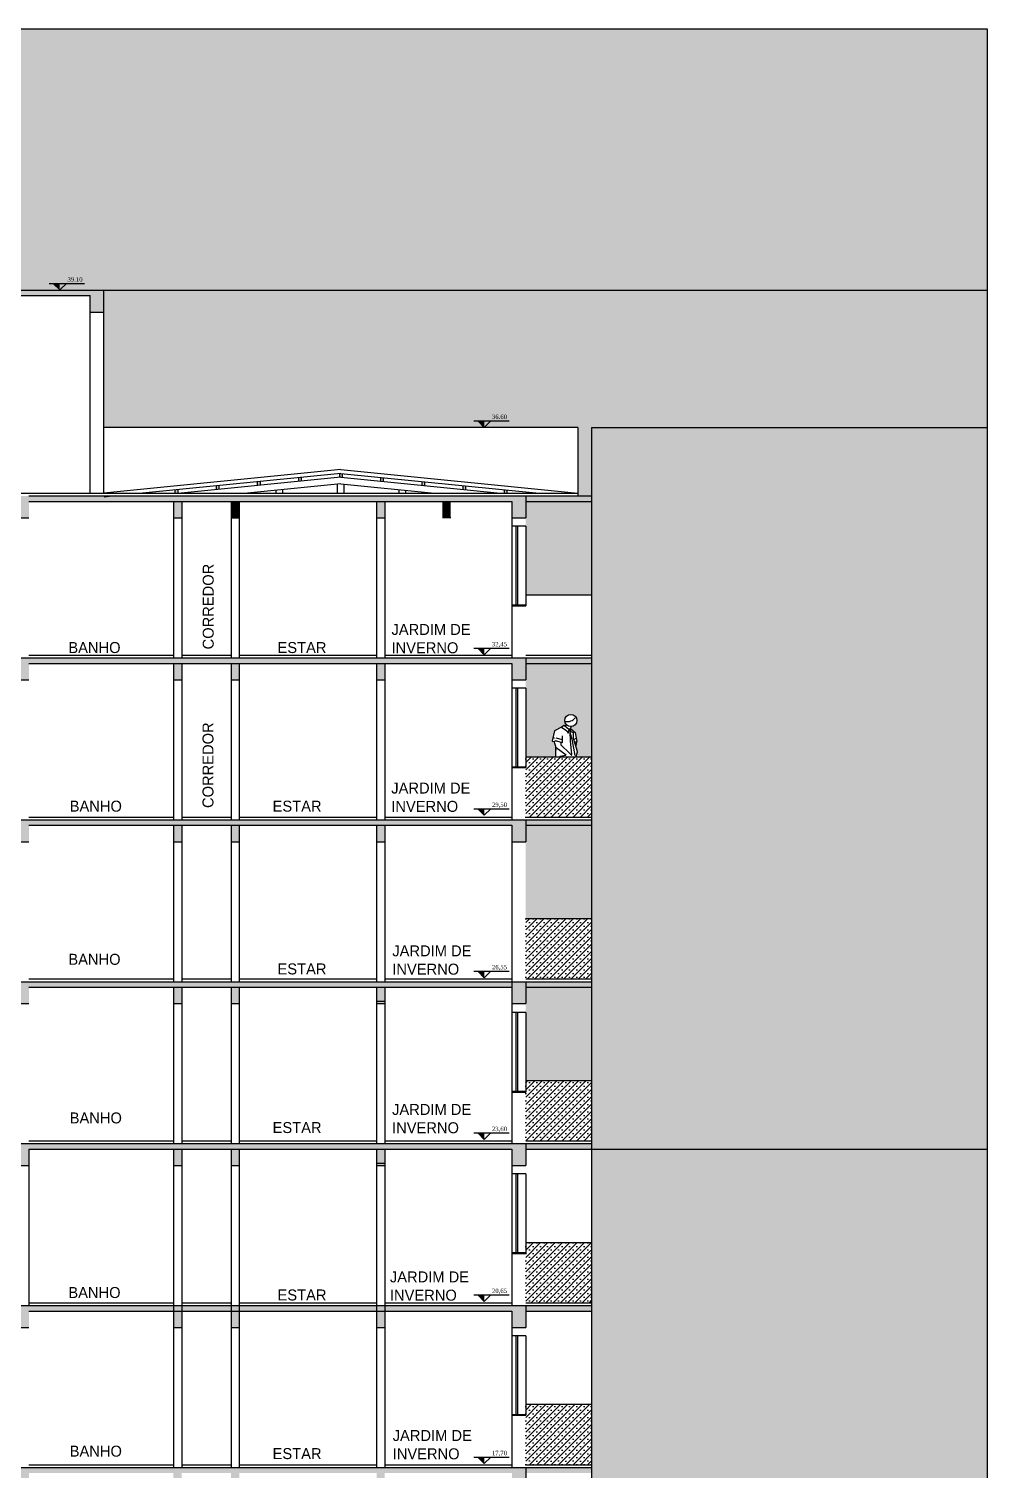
# Model space of a CAD drawing. Header units: millimetres. Extents: x 935 to 1399, y 512 to 900.
# Drawn here: x 970.2 to 987.65, y 728.42 to 754.68 of the extents above; entities that cross this region are included whole.
import ezdxf

# ---------------------------------------------------------------- set-up
doc = ezdxf.new("R2010")
doc.units = ezdxf.units.MM
doc.linetypes.add('ACAD_ISO02W100', pattern=[15, 12, -3])
for name, color, linetype in [('COR2', 2, 'Continuous'), ('Parede', 6, 'Continuous'), ('projeçao', 7, 'ACAD_ISO02W100')]:
    doc.layers.add(name, color=color, linetype=linetype)
pattern_1 = [(45, (1834.00692, 403.22758), (-0.066291261, 0.066291261), []), (45, (1834.07321, 403.22758), (-0.066291261, 0.066291261), [0, -0.09375])]

msp = doc.modelspace()

# ---------------------------------------------------------------- hatches: boundary and pattern name
h = msp.add_hatch(color=254)
h.paths.add_polyline_path([(971.56342, 749.91804), (971.56342, 747.41804), (980.19552, 747.41804), (980.19552, 746.16804), (980.44552, 746.16804), (980.44552, 747.41804), (987.65058, 747.41804), (987.65058, 749.91804)])
h.paths.add_polyline_path([(956.24552, 749.91804), (956.24552, 747.41804), (956.24552, 746.16804), (956.49552, 746.16804), (956.49552, 747.41804), (966.29552, 747.41804), (966.29552, 749.91804)])
h.paths.add_polyline_path([(956.24552, 754.67964), (956.24552, 749.91804), (966.29552, 749.91804), (971.56342, 749.91804), (987.65058, 749.91804), (987.65058, 754.67964)])
for color, points in [(3, [(966.29552, 749.91804), (966.29552, 749.51804), (966.54552, 749.51804), (966.54552, 749.81804), (971.31342, 749.81804), (971.31342, 749.51804), (971.56342, 749.51804), (971.56342, 749.91804)]), (254, [(987.65058, 747.41804), (980.44552, 747.41804), (980.44552, 746.06804), (979.24552, 746.06804), (979.24552, 745.76804), (979.24552, 744.36804), (980.44552, 744.36804), (980.44552, 743.11804), (979.24552, 743.11804), (979.24552, 742.81804), (979.24552, 741.41804), (979.78746, 741.41804), (979.78746, 741.61665), (979.76603, 741.70236), (979.73746, 741.69665), (979.72746, 741.70665), (979.76746, 741.88665), (979.89746, 741.95665), (979.94746, 741.98665), (979.96664, 741.96959), (979.99095, 741.99761, -0.20313844), (979.95746, 742.07665, -1), (980.17746, 742.07665, -0.42207173), (980.06451, 741.96669), (980.06746, 741.94665), (980.06746, 741.92665), (980.14746, 741.85665), (980.17746, 741.69665), (980.13366, 741.67475), (980.18746, 741.50665), (980.15792, 741.41804), (980.44552, 741.41804), (980.44552, 740.16804), (979.24552, 740.16804), (979.24552, 739.86804), (979.24552, 738.46804), (980.44552, 738.46804), (980.44552, 737.21804), (979.24552, 737.21804), (979.24552, 736.91804), (979.24552, 735.51804), (980.44552, 735.51804), (980.44552, 734.26804), (987.65058, 734.26804)]), (3, [(980.44552, 747.41804), (980.19552, 747.41804), (980.19552, 746.16804), (980.44552, 746.16804)]), (3, [(979.24552, 746.16804), (970.19552, 746.16804), (969.94552, 746.16804), (969.94552, 745.76804), (970.19552, 745.76804), (970.19552, 746.06804), (978.99552, 746.06804), (978.99552, 745.76804), (979.24552, 745.76804)]), (3, [(980.44552, 746.16804), (979.24552, 746.16804), (979.24552, 746.06804), (980.44552, 746.06804)]), (3, [(974.02946, 746.06804), (973.87946, 746.06804), (973.87946, 745.76804), (974.02946, 745.76804)]), (3, [(977.72949, 746.06804), (977.87949, 746.06804), (977.87949, 745.76804), (977.72949, 745.76804)]), (3, [(979.24552, 743.21804), (970.19552, 743.21804), (969.94552, 743.21804), (969.94552, 742.81804), (970.19552, 742.81804), (970.19552, 743.11804), (978.99552, 743.11804), (978.99552, 742.81804), (979.24552, 742.81804)]), (3, [(980.44552, 743.21804), (979.24552, 743.21804), (979.24552, 743.11804), (980.44552, 743.11804)]), (3, [(979.24552, 740.26804), (970.19552, 740.26804), (969.94552, 740.26804), (969.94552, 739.86804), (970.19552, 739.86804), (970.19552, 740.16804), (978.99552, 740.16804), (978.99552, 739.86804), (979.24552, 739.86804)]), (3, [(980.44552, 740.26804), (979.24552, 740.26804), (979.24552, 740.16804), (980.44552, 740.16804)]), (3, [(979.24552, 737.31804), (970.19552, 737.31804), (969.94552, 737.31804), (969.94552, 736.91804), (970.19552, 736.91804), (970.19552, 737.21804), (978.99552, 737.21804), (978.99552, 736.91804), (979.24552, 736.91804)]), (3, [(980.44552, 737.31804), (979.24552, 737.31804), (979.24552, 737.21804), (980.44552, 737.21804)]), (3, [(979.24552, 734.36804), (970.19552, 734.36804), (969.94552, 734.36804), (969.94552, 733.96804), (970.19552, 733.96804), (970.19552, 734.26804), (978.99552, 734.26804), (978.99552, 733.96804), (979.24552, 733.96804)]), (3, [(980.44552, 734.36804), (979.24552, 734.36804), (979.24552, 734.26804), (980.44552, 734.26804)]), (254, [(987.65058, 734.26804), (980.44552, 734.26804), (980.44552, 725.51804), (980.44552, 725.41804), (980.44552, 724.11961), (987.65058, 724.11961)]), (3, [(979.24552, 731.41804), (970.19552, 731.41804), (969.94552, 731.41804), (969.94552, 731.01804), (970.19552, 731.01804), (970.19552, 731.31804), (978.99552, 731.31804), (978.99552, 731.01804), (979.24552, 731.01804)]), (3, [(980.44552, 731.41804), (979.24552, 731.41804), (979.24552, 731.31804), (980.44552, 731.31804)]), (3, [(979.24552, 728.46804), (970.19552, 728.46804), (969.94552, 728.46804), (969.94552, 728.06804), (970.19552, 728.06804), (970.19552, 728.36804), (978.99552, 728.36804), (978.99552, 728.06804), (979.24552, 728.06804)]), (3, [(980.44552, 728.46804), (979.24552, 728.46804), (979.24552, 728.36804), (980.44552, 728.36804)])]:
    msp.add_hatch(color=color).paths.add_polyline_path(points)
h = msp.add_hatch(color=253)
h.paths.add_polyline_path([(972.90697, 746.28204), (972.85697, 746.27704), (972.85697, 746.21804), (972.90697, 746.21804)])
h.paths.add_polyline_path([(973.65697, 746.35704), (973.60697, 746.35204), (973.60697, 746.2817), (973.65697, 746.2867)])
h.paths.add_polyline_path([(974.40697, 746.43204), (974.35697, 746.42704), (974.35697, 746.3567), (974.40697, 746.3617)])
h.paths.add_polyline_path([(975.15697, 746.50704), (975.10697, 746.50204), (975.10697, 746.4317), (975.15697, 746.4367)])
h.paths.add_polyline_path([(975.90197, 746.57704), (975.87947, 746.57929), (975.85697, 746.57704), (975.85697, 746.5067), (975.87947, 746.50895), (975.90197, 746.5067)])
h = msp.add_hatch(color=253)
h.paths.add_polyline_path([(978.85197, 746.28204), (978.90197, 746.27704), (978.90197, 746.21804), (978.85197, 746.21804)])
h.paths.add_polyline_path([(978.10197, 746.35704), (978.15197, 746.35204), (978.15197, 746.2817), (978.10197, 746.2867)])
h.paths.add_polyline_path([(977.35197, 746.43204), (977.40197, 746.42704), (977.40197, 746.3567), (977.35197, 746.3617)])
h.paths.add_polyline_path([(976.60197, 746.50704), (976.65197, 746.50204), (976.65197, 746.4317), (976.60197, 746.4367)])
h.paths.add_polyline_path([(975.85697, 746.57704), (975.87947, 746.57929), (975.90197, 746.57704), (975.90197, 746.5067), (975.87947, 746.50895), (975.85697, 746.5067)])
h = msp.add_hatch(color=3)
h.paths.add_polyline_path([(972.97946, 746.06804), (972.82946, 746.06804), (972.82946, 745.76804), (972.97946, 745.76804)])
h.paths.add_polyline_path([(972.97946, 743.11804), (972.82946, 743.11804), (972.82946, 742.81804), (972.97946, 742.81804)])
h.paths.add_polyline_path([(974.02946, 743.11804), (973.87946, 743.11804), (973.87946, 742.81804), (974.02946, 742.81804)])
h.paths.add_polyline_path([(976.67946, 743.11804), (976.52946, 743.11804), (976.52946, 742.81804), (976.67946, 742.81804)])
h.paths.add_polyline_path([(976.67946, 746.06804), (976.52946, 746.06804), (976.52946, 745.76804), (976.67946, 745.76804)])
h = msp.add_hatch()
h.set_pattern_fill('SACNCR', color=6, style=0)
h.set_pattern_definition(pattern_1)
h.paths.add_polyline_path([(980.44552, 741.41804), (979.24552, 741.41804), (979.24552, 740.31804), (980.44552, 740.31804)])
h.paths.add_polyline_path([(980.44552, 738.46804), (979.24552, 738.46804), (979.24552, 737.36804), (980.44552, 737.36804)])
h.paths.add_polyline_path([(980.44552, 735.51804), (979.24552, 735.51804), (979.24552, 734.41804), (980.44552, 734.41804)])
h = msp.add_hatch(color=3)
h.paths.add_polyline_path([(972.97946, 740.16804), (972.82946, 740.16804), (972.82946, 739.86804), (972.97946, 739.86804)])
h.paths.add_polyline_path([(974.02946, 740.16804), (973.87946, 740.16804), (973.87946, 739.86804), (974.02946, 739.86804)])
h.paths.add_polyline_path([(976.67946, 740.16804), (976.52946, 740.16804), (976.52946, 739.86804), (976.67946, 739.86804)])
h.paths.add_polyline_path([(976.67946, 737.21804), (976.52946, 737.21804), (976.52946, 736.91804), (976.67946, 736.91804)])
h.paths.add_polyline_path([(974.02946, 737.21804), (973.87946, 737.21804), (973.87946, 736.91804), (974.02946, 736.91804)])
h.paths.add_polyline_path([(972.97946, 737.21804), (972.82946, 737.21804), (972.82946, 736.91804), (972.97946, 736.91804)])
h = msp.add_hatch(color=3)
h.paths.add_polyline_path([(960.14552, 725.41804), (959.99552, 725.41804), (959.99552, 725.11804), (960.14552, 725.11804)])
h.paths.add_polyline_path([(960.14552, 728.36804), (959.99552, 728.36804), (959.99552, 728.06804), (960.14552, 728.06804)])
h.paths.add_polyline_path([(960.14552, 731.31804), (959.99552, 731.31804), (959.99552, 731.01804), (960.14552, 731.01804)])
h.paths.add_polyline_path([(960.14552, 734.26804), (959.99552, 734.26804), (959.99552, 733.96804), (960.14552, 733.96804)])
h.paths.add_polyline_path([(963.80114, 734.26804), (963.65114, 734.26804), (963.65114, 733.96804), (963.80114, 733.96804)])
h.paths.add_polyline_path([(965.24552, 734.26804), (965.09552, 734.26804), (965.09552, 733.96804), (965.24552, 733.96804)])
h.paths.add_polyline_path([(972.97946, 734.26804), (972.82946, 734.26804), (972.82946, 733.96804), (972.97946, 733.96804)])
h.paths.add_polyline_path([(974.02946, 734.26804), (973.87946, 734.26804), (973.87946, 733.96804), (974.02946, 733.96804)])
h.paths.add_polyline_path([(976.67946, 734.26804), (976.52946, 734.26804), (976.52946, 733.96804), (976.67946, 733.96804)])
h = msp.add_hatch()
h.set_pattern_fill('SACNCR', color=6, style=0)
h.set_pattern_definition(pattern_1)
h.paths.add_polyline_path([(980.44552, 729.61804), (979.24552, 729.61804), (979.24552, 728.51804), (980.44552, 728.51804)])
h.paths.add_polyline_path([(980.44552, 732.56804), (979.24552, 732.56804), (979.24552, 731.46804), (980.44552, 731.46804)])
h = msp.add_hatch(color=3)
h.paths.add_polyline_path([(963.80114, 731.31804), (963.65114, 731.31804), (963.65114, 731.01804), (963.80114, 731.01804)])
h.paths.add_polyline_path([(963.80114, 728.36804), (963.65114, 728.36804), (963.65114, 728.06804), (963.80114, 728.06804)])
h.paths.add_polyline_path([(963.80114, 725.41804), (963.65114, 725.41804), (963.65114, 725.11804), (963.80114, 725.11804)])
h.paths.add_polyline_path([(965.24552, 725.41804), (965.09552, 725.41804), (965.09552, 725.11804), (965.24552, 725.11804)])
h.paths.add_polyline_path([(965.24552, 728.36804), (965.09552, 728.36804), (965.09552, 728.06804), (965.24552, 728.06804)])
h.paths.add_polyline_path([(965.24552, 731.31804), (965.09552, 731.31804), (965.09552, 731.01804), (965.24552, 731.01804)])
h.paths.add_polyline_path([(972.97946, 731.31804), (972.82946, 731.31804), (972.82946, 731.01804), (972.97946, 731.01804)])
h.paths.add_polyline_path([(974.02946, 731.31804), (973.87946, 731.31804), (973.87946, 731.01804), (974.02946, 731.01804)])
h.paths.add_polyline_path([(972.97946, 728.36804), (972.82946, 728.36804), (972.82946, 728.06804), (972.97946, 728.06804)])
h.paths.add_polyline_path([(974.02946, 728.36804), (973.87946, 728.36804), (973.87946, 728.06804), (974.02946, 728.06804)])
h.paths.add_polyline_path([(972.97946, 725.41804), (972.82946, 725.41804), (972.82946, 725.11804), (972.97946, 725.11804)])
h.paths.add_polyline_path([(974.02946, 725.41804), (973.87946, 725.41804), (973.87946, 725.11804), (974.02946, 725.11804)])
h.paths.add_polyline_path([(976.67946, 725.41804), (976.52946, 725.41804), (976.52946, 725.11804), (976.67946, 725.11804)])
h.paths.add_polyline_path([(976.67946, 728.36804), (976.52946, 728.36804), (976.52946, 728.06804), (976.67946, 728.06804)])
h.paths.add_polyline_path([(976.67946, 731.31804), (976.52946, 731.31804), (976.52946, 731.01804), (976.67946, 731.01804)])
at = {"layer": 'COR2', "ltscale": 0.05}
for points in [[(970.7593, 750.04119), (970.6393, 750.04119), (970.7593, 749.92119)], [(978.4906, 747.53804), (978.3706, 747.53804), (978.4906, 747.41804)], [(978.4906, 743.39556), (978.3706, 743.39556), (978.4906, 743.27556)], [(978.4906, 740.46991), (978.3706, 740.46991), (978.4906, 740.34991)], [(978.4906, 737.51075), (978.3706, 737.51075), (978.4906, 737.39075)], [(978.4906, 734.56277), (978.3706, 734.56277), (978.4906, 734.44277)], [(978.4906, 731.61277), (978.3706, 731.61277), (978.4906, 731.49277)], [(978.4906, 728.6576), (978.3706, 728.6576), (978.4906, 728.5376)]]:
    msp.add_hatch(color=256, dxfattribs=at).paths.add_polyline_path(points)

# ---------------------------------------------------------------- linework, layer by layer
at = {"color": 254}
for p, q in [((940.88055, 754.67964), (987.65058, 754.67964)), ((987.65058, 754.67964), (987.65058, 707.86804)), ((971.56342, 749.91804), (987.65058, 749.91804)), ((980.44552, 747.41804), (987.65058, 747.41804)), ((980.44552, 747.41804), (987.65058, 747.41804)), ((980.44552, 734.26804), (987.65058, 734.26804))]:
    msp.add_line(p, q, dxfattribs=at)
at = {"color": 6}
for p, q in [((966.29552, 749.91804), (971.56342, 749.91804)), ((966.54552, 749.81804), (971.31342, 749.81804)), ((971.31342, 746.21804), (971.31342, 749.81804)), ((971.56342, 746.21804), (971.56342, 749.91804)), ((971.31342, 749.51804), (971.56342, 749.51804)), ((980.19552, 747.41804), (980.19552, 746.16804)), ((980.44552, 747.41804), (980.44552, 746.06804)), ((972.82946, 746.06804), (972.82946, 743.21804)), ((972.97946, 746.06804), (972.97946, 743.21804)), ((973.87946, 746.06804), (973.87946, 743.21804)), ((974.02946, 746.06804), (974.02946, 743.21804)), ((976.52946, 746.06804), (976.52946, 743.21804)), ((976.67946, 746.06804), (976.67946, 743.21804)), ((978.99552, 746.06804), (978.99552, 743.21804)), ((972.82946, 745.76804), (972.97946, 745.76804)), ((973.87946, 745.76804), (974.02946, 745.76804)), ((976.52946, 745.76804), (976.67946, 745.76804)), ((977.87949, 745.76804), (977.72949, 745.76804)), ((980.44552, 744.36804), (980.44552, 743.11804)), ((978.99552, 744.16804), (979.24552, 744.16804)), ((972.82946, 743.11804), (972.82946, 740.26804)), ((972.97946, 743.11804), (972.97946, 740.26804)), ((973.87946, 743.11804), (973.87946, 740.26804)), ((974.02946, 743.11804), (974.02946, 740.26804)), ((976.52946, 743.11804), (976.52946, 740.26804)), ((976.67946, 743.11804), (976.67946, 740.26804)), ((978.99552, 743.11804), (978.99552, 740.26804)), ((972.82946, 742.81804), (972.97946, 742.81804)), ((973.87946, 742.81804), (974.02946, 742.81804)), ((976.52946, 742.81804), (976.67946, 742.81804)), ((980.44552, 741.41804), (980.44552, 740.16804)), ((978.99552, 741.21804), (979.24552, 741.21804)), ((972.82946, 740.16804), (972.82946, 737.31804)), ((972.97946, 740.16804), (972.97946, 737.31804)), ((973.87946, 740.16804), (973.87946, 737.31804)), ((974.02946, 740.16804), (974.02946, 737.31804)), ((976.52946, 740.16804), (976.52946, 737.31804)), ((976.67946, 740.16804), (976.67946, 737.31804)), ((978.99552, 740.16804), (978.99552, 734.36804)), ((972.82946, 739.86804), (972.97946, 739.86804)), ((973.87946, 739.86804), (974.02946, 739.86804)), ((976.52946, 739.86804), (976.67946, 739.86804)), ((980.44552, 738.46804), (980.44552, 737.21804)), ((972.82946, 737.21804), (972.82946, 734.36804)), ((972.97946, 737.21804), (972.97946, 734.36804)), ((973.87946, 737.21804), (973.87946, 734.36804)), ((974.02946, 737.21804), (974.02946, 734.36804)), ((976.52946, 737.21804), (976.52946, 734.36804)), ((976.67946, 737.21804), (976.67946, 734.36804)), ((972.82946, 736.91804), (972.97946, 736.91804)), ((973.87946, 736.91804), (974.02946, 736.91804)), ((976.52946, 736.96237), (976.67946, 736.96237)), ((976.52946, 736.91804), (976.67946, 736.91804)), ((980.44552, 735.51804), (980.44552, 734.26804)), ((978.99552, 735.30696), (979.24552, 735.30696)), ((970.19552, 734.26804), (970.19552, 731.41804)), ((972.82946, 734.26804), (972.82946, 728.46804)), ((972.97946, 734.26804), (972.97946, 728.46804)), ((973.87946, 734.26804), (973.87946, 728.46804)), ((974.02946, 734.26804), (974.02946, 728.46804)), ((976.52946, 734.26804), (976.52946, 728.46804)), ((976.52946, 734.01237), (976.67946, 734.01237)), ((976.67946, 734.26804), (976.67946, 728.46804)), ((978.99552, 734.26804), (978.99552, 731.41804)), ((972.82946, 733.96804), (972.97946, 733.96804)), ((973.87946, 733.96804), (974.02946, 733.96804)), ((976.52946, 733.96804), (976.67946, 733.96804)), ((980.44552, 732.56804), (980.44552, 731.31804)), ((978.99552, 732.36804), (979.24552, 732.36804)), ((978.99552, 731.31804), (978.99552, 728.46804)), ((972.82946, 731.01804), (972.97946, 731.01804)), ((973.87946, 731.01804), (974.02946, 731.01804)), ((976.52946, 731.01804), (976.67946, 731.01804)), ((980.44552, 729.61804), (980.44552, 728.36804)), ((978.99552, 729.41804), (979.24552, 729.41804))]:
    msp.add_line(p, q, dxfattribs=at)
at = {"color": 1}
for p, q in [((980.44552, 747.41804), (980.44552, 725.51804)), ((973.65697, 746.35704), (973.65697, 746.2867)), ((974.35697, 746.42704), (974.35697, 746.3567)), ((974.40697, 746.43204), (974.40697, 746.3617)), ((975.10697, 746.50204), (975.10697, 746.4317)), ((975.15697, 746.50704), (975.15697, 746.4367)), ((975.85697, 746.57704), (975.85697, 746.5067)), ((975.85697, 746.57704), (975.85697, 746.5067)), ((975.90197, 746.57704), (975.90197, 746.5067)), ((975.90197, 746.57704), (975.90197, 746.5067)), ((976.60197, 746.50704), (976.60197, 746.4367)), ((976.65197, 746.50204), (976.65197, 746.4317)), ((977.35197, 746.43204), (977.35197, 746.3617)), ((977.40197, 746.42704), (977.40197, 746.3567)), ((978.10197, 746.35704), (978.10197, 746.2867)), ((966.29552, 746.21804), (971.19737, 746.21804)), ((969.77947, 746.21804), (971.37947, 746.21804)), ((970.19552, 746.21804), (980.19552, 746.21804)), ((972.85697, 746.27704), (972.85697, 746.21804)), ((972.90697, 746.28204), (972.90697, 746.21804)), ((973.60697, 746.35204), (973.60697, 746.2817)), ((978.15197, 746.35204), (978.15197, 746.2817)), ((978.85197, 746.28204), (978.85197, 746.21804)), ((978.90197, 746.27704), (978.90197, 746.21804)), ((978.99552, 745.61804), (978.99552, 744.16804)), ((979.24552, 745.61804), (979.24552, 744.16804)), ((979.24552, 744.36804), (980.44552, 744.36804)), ((979.24552, 744.17912), (978.99552, 744.17912)), ((979.24552, 744.16804), (978.99552, 744.16804)), ((979.24552, 744.16804), (978.99552, 744.16804)), ((979.24552, 744.16804), (978.99552, 744.16804)), ((979.24552, 744.16804), (978.99552, 744.16804)), ((979.24552, 744.16804), (978.99552, 744.16804)), ((979.24552, 744.16804), (978.99552, 744.16804)), ((979.24552, 744.16804), (978.99552, 744.16804)), ((979.24552, 744.16804), (978.99552, 744.16804)), ((979.24552, 744.16804), (978.99552, 744.16804)), ((979.24552, 744.16804), (978.99552, 744.16804)), ((979.24552, 744.16804), (978.99552, 744.16804)), ((970.19552, 743.26804), (972.82946, 743.26804)), ((972.97946, 743.26804), (973.87946, 743.26804)), ((974.02946, 743.26804), (976.52946, 743.26804)), ((976.67946, 743.26804), (978.99552, 743.26804)), ((979.24552, 743.26804), (980.44552, 743.26804)), ((978.99552, 742.66804), (978.99552, 741.21804)), ((979.24552, 742.66804), (979.24552, 741.21804)), ((979.24552, 741.41804), (980.44552, 741.41804)), ((979.24552, 741.22912), (978.99552, 741.22912)), ((979.24552, 741.21804), (978.99552, 741.21804)), ((979.24552, 741.21804), (978.99552, 741.21804)), ((979.24552, 741.21804), (978.99552, 741.21804)), ((979.24552, 741.21804), (978.99552, 741.21804)), ((979.24552, 741.21804), (978.99552, 741.21804)), ((979.24552, 741.21804), (978.99552, 741.21804)), ((979.24552, 741.21804), (978.99552, 741.21804)), ((979.24552, 741.21804), (978.99552, 741.21804)), ((979.24552, 741.21804), (978.99552, 741.21804)), ((979.24552, 741.21804), (978.99552, 741.21804)), ((979.24552, 741.21804), (978.99552, 741.21804)), ((970.19552, 740.31804), (972.82946, 740.31804)), ((972.97946, 740.31804), (973.87946, 740.31804)), ((974.02946, 740.31804), (976.52946, 740.31804)), ((976.67946, 740.31804), (978.99552, 740.31804)), ((979.24552, 740.31804), (980.44552, 740.31804)), ((979.24552, 738.46804), (980.44552, 738.46804)), ((970.19552, 737.36804), (972.82946, 737.36804)), ((972.97946, 737.36804), (973.87946, 737.36804)), ((974.02946, 737.36804), (976.52946, 737.36804)), ((976.67946, 737.36804), (978.99552, 737.36804)), ((979.24552, 737.36804), (980.44552, 737.36804)), ((978.99552, 736.75696), (978.99552, 735.30696)), ((979.24552, 736.75696), (979.24552, 735.30696)), ((979.24552, 735.51804), (980.44552, 735.51804)), ((979.24552, 735.31804), (978.99552, 735.31804)), ((979.24552, 735.30696), (978.99552, 735.30696)), ((979.24552, 735.30696), (978.99552, 735.30696)), ((979.24552, 735.30696), (978.99552, 735.30696)), ((979.24552, 735.30696), (978.99552, 735.30696)), ((979.24552, 735.30696), (978.99552, 735.30696)), ((979.24552, 735.30696), (978.99552, 735.30696)), ((979.24552, 735.30696), (978.99552, 735.30696)), ((979.24552, 735.30696), (978.99552, 735.30696)), ((979.24552, 735.30696), (978.99552, 735.30696)), ((979.24552, 735.30696), (978.99552, 735.30696)), ((979.24552, 735.30696), (978.99552, 735.30696)), ((970.19552, 734.41804), (972.82946, 734.41804)), ((972.97946, 734.41804), (973.87946, 734.41804)), ((974.02946, 734.41804), (976.52946, 734.41804)), ((976.67946, 734.41804), (978.99552, 734.41804)), ((979.24552, 734.41804), (980.44552, 734.41804)), ((978.99552, 733.81804), (978.99552, 732.36804)), ((979.24552, 733.81804), (979.24552, 732.36804)), ((979.24552, 732.56804), (980.44552, 732.56804)), ((979.24552, 732.37912), (978.99552, 732.37912)), ((979.24552, 732.36804), (978.99552, 732.36804)), ((979.24552, 732.36804), (978.99552, 732.36804)), ((979.24552, 732.36804), (978.99552, 732.36804)), ((979.24552, 732.36804), (978.99552, 732.36804)), ((979.24552, 732.36804), (978.99552, 732.36804)), ((979.24552, 732.36804), (978.99552, 732.36804)), ((979.24552, 732.36804), (978.99552, 732.36804)), ((979.24552, 732.36804), (978.99552, 732.36804)), ((979.24552, 732.36804), (978.99552, 732.36804)), ((979.24552, 732.36804), (978.99552, 732.36804)), ((979.24552, 732.36804), (978.99552, 732.36804)), ((970.19552, 731.46804), (972.82946, 731.46804)), ((972.97946, 731.46804), (973.87946, 731.46804)), ((974.02946, 731.46804), (976.52946, 731.46804)), ((976.67946, 731.46804), (978.99552, 731.46804)), ((979.24552, 731.46804), (980.44552, 731.46804)), ((978.99552, 730.86804), (978.99552, 729.41804)), ((979.24552, 730.86804), (979.24552, 729.41804)), ((979.24552, 729.61804), (980.44552, 729.61804)), ((979.24552, 729.42912), (978.99552, 729.42912)), ((979.24552, 729.41804), (978.99552, 729.41804)), ((979.24552, 729.41804), (978.99552, 729.41804)), ((979.24552, 729.41804), (978.99552, 729.41804)), ((979.24552, 729.41804), (978.99552, 729.41804)), ((979.24552, 729.41804), (978.99552, 729.41804)), ((979.24552, 729.41804), (978.99552, 729.41804)), ((979.24552, 729.41804), (978.99552, 729.41804)), ((979.24552, 729.41804), (978.99552, 729.41804)), ((979.24552, 729.41804), (978.99552, 729.41804)), ((979.24552, 729.41804), (978.99552, 729.41804)), ((979.24552, 729.41804), (978.99552, 729.41804)), ((970.19552, 728.51804), (972.82946, 728.51804)), ((972.97946, 728.51804), (973.87946, 728.51804)), ((974.02946, 728.51804), (976.52946, 728.51804)), ((976.67946, 728.51804), (978.99552, 728.51804)), ((979.24552, 728.51804), (980.44552, 728.51804))]:
    msp.add_line(p, q, dxfattribs=at)
at = {"color": 7}
for p, q in [((970.19552, 746.16804), (979.24552, 746.16804)), ((979.24552, 746.16804), (979.24552, 745.76804)), ((979.24552, 746.16804), (980.44552, 746.16804)), ((970.19552, 746.06804), (978.99552, 746.06804)), ((978.99552, 746.06804), (978.99552, 745.76804)), ((979.24552, 746.06804), (980.44552, 746.06804)), ((969.94552, 745.76804), (970.19552, 745.76804)), ((978.99552, 745.76804), (979.24552, 745.76804)), ((970.19552, 743.21804), (979.24552, 743.21804)), ((979.24552, 743.21804), (979.24552, 742.81804)), ((979.24552, 743.21804), (980.44552, 743.21804)), ((970.19552, 743.11804), (978.99552, 743.11804)), ((978.99552, 743.11804), (978.99552, 742.81804)), ((979.24552, 743.11804), (980.44552, 743.11804)), ((969.94552, 742.81804), (970.19552, 742.81804)), ((978.99552, 742.81804), (979.24552, 742.81804)), ((970.19552, 740.26804), (979.24552, 740.26804)), ((970.19552, 740.16804), (978.99552, 740.16804)), ((978.99552, 740.16804), (978.99552, 739.86804)), ((979.24552, 740.26804), (979.24552, 739.86804)), ((979.24552, 740.26804), (980.44552, 740.26804)), ((979.24552, 740.16804), (980.44552, 740.16804)), ((969.94552, 739.86804), (970.19552, 739.86804)), ((978.99552, 739.86804), (979.24552, 739.86804)), ((970.19552, 737.31804), (979.24552, 737.31804)), ((970.19552, 737.21804), (978.99552, 737.21804)), ((978.99552, 737.21804), (978.99552, 736.91804)), ((979.24552, 737.31804), (979.24552, 736.91804)), ((979.24552, 737.31804), (980.44552, 737.31804)), ((979.24552, 737.21804), (980.44552, 737.21804)), ((969.94552, 736.91804), (970.19552, 736.91804)), ((978.99552, 736.91804), (979.24552, 736.91804)), ((970.19552, 734.36804), (979.24552, 734.36804)), ((979.24552, 734.36804), (979.24552, 733.96804)), ((979.24552, 734.36804), (980.44552, 734.36804)), ((970.19552, 734.26804), (978.99552, 734.26804)), ((978.99552, 734.26804), (978.99552, 733.96804)), ((979.24552, 734.26804), (980.44552, 734.26804)), ((969.94552, 733.96804), (970.19552, 733.96804)), ((978.99552, 733.96804), (979.24552, 733.96804)), ((970.19552, 731.41804), (979.24552, 731.41804)), ((979.24552, 731.41804), (979.24552, 731.01804)), ((979.24552, 731.41804), (980.44552, 731.41804)), ((970.19552, 731.31804), (978.99552, 731.31804)), ((978.99552, 731.31804), (978.99552, 731.01804)), ((979.24552, 731.31804), (980.44552, 731.31804)), ((969.94552, 731.01804), (970.19552, 731.01804)), ((978.99552, 731.01804), (979.24552, 731.01804)), ((970.19552, 728.46804), (979.24552, 728.46804)), ((979.24552, 728.46804), (979.24552, 728.06804)), ((979.24552, 728.46804), (980.44552, 728.46804))]:
    msp.add_line(p, q, dxfattribs=at)
at = {"color": 2}
for p, q in [((979.06552, 745.61804), (979.06552, 744.16804)), ((979.09552, 745.61804), (979.09552, 744.16804)), ((979.06552, 742.66804), (979.06552, 741.21804)), ((979.09552, 742.66804), (979.09552, 741.21804)), ((979.06552, 736.75696), (979.06552, 735.30696)), ((979.09552, 736.75696), (979.09552, 735.30696)), ((979.06552, 733.81804), (979.06552, 732.36804)), ((979.09552, 733.81804), (979.09552, 732.36804)), ((979.06552, 730.86804), (979.06552, 729.41804)), ((979.09552, 730.86804), (979.09552, 729.41804))]:
    msp.add_line(p, q, dxfattribs=at)
at = {"color": 3}
for p, q in [((966.39552, 743.21804), (970.19552, 743.21804)), ((966.39552, 740.26804), (970.19552, 740.26804)), ((966.39552, 737.31804), (970.19552, 737.31804)), ((966.39552, 734.36804), (970.19552, 734.36804)), ((966.39552, 731.41804), (970.19552, 731.41804)), ((966.39552, 728.46804), (970.19552, 728.46804))]:
    msp.add_line(p, q, dxfattribs=at)
at = {"color": 5}
for p, q in [((979.89746, 741.95665), (979.76746, 741.88665)), ((979.94746, 741.98665), (979.89746, 741.95665)), ((979.89746, 741.95665), (979.99746, 741.88665)), ((980.03746, 741.90665), (979.94746, 741.98665)), ((980.01746, 741.84665), (980.03746, 741.90665)), ((980.06746, 741.94665), (980.03746, 741.90665)), ((980.03746, 741.90665), (980.06746, 741.86665)), ((980.06746, 741.86665), (980.06746, 741.94665)), ((980.06746, 741.92665), (980.14746, 741.85665)), ((979.76746, 741.88665), (979.72746, 741.70665)), ((979.72746, 741.70665), (979.73746, 741.69665)), ((979.73746, 741.69665), (979.7864, 741.70643)), ((979.76746, 741.75665), (979.74746, 741.75665)), ((979.91746, 741.72665), (979.79746, 741.75665)), ((979.79956, 741.70612), (979.91746, 741.67665)), ((979.91746, 741.67665), (979.91746, 741.79665)), ((979.99746, 741.88665), (980.01746, 741.84665)), ((980.03746, 741.88665), (980.10746, 741.85665)), ((980.04746, 741.86665), (980.05746, 741.70665)), ((980.04746, 741.86665), (980.08746, 741.73665)), ((980.05746, 741.70665), (980.07746, 741.45665)), ((980.08746, 741.73665), (980.13746, 741.43665)), ((980.10746, 741.85665), (980.10746, 741.75665)), ((980.10746, 741.75665), (980.18447, 741.51598)), ((980.15746, 741.74665), (980.11746, 741.72665)), ((980.17746, 741.69665), (980.13746, 741.67665)), ((980.14746, 741.85665), (980.17746, 741.69665)), ((979.78746, 741.61665), (979.78746, 741.42665)), ((979.79746, 741.55665), (979.78746, 741.53665)), ((979.86746, 741.42665), (979.97746, 741.44665)), ((980.18436, 741.49735), (980.15746, 741.41665))]:
    msp.add_line(p, q, dxfattribs=at)
for p, q in [((979.96664, 741.96959), (979.99095, 741.99761)), ((980.06451, 741.96669), (980.06746, 741.94665)), ((979.79746, 741.57665), (979.76603, 741.70236)), ((979.88746, 741.67665), (979.88746, 741.63665)), ((979.88746, 741.63665), (980.04746, 741.47665)), ((980.17018, 741.69301), (980.15746, 741.61665)), ((979.97957, 741.4442), (979.79746, 741.57665)), ((980.04746, 741.47665), (980.07746, 741.44665)), ((980.07746, 741.44665), (980.08399, 741.4442)), ((980.15462, 741.41771), (980.15746, 741.41665))]:
    msp.add_line(p, q)
msp.add_circle((980.06746, 742.07665), 0.11)
msp.add_arc((979.99746, 742.25665), 0.2, 261, 319)
for centre, start, end in [((979.79228, 741.67702), 75.963757, 101.309932), ((980.1559, 741.50684), 341.565051, 17.744672)]:
    msp.add_arc(centre, 0.03, start, end, dxfattribs=at)
at = {"layer": 'COR2', "ltscale": 0.05}
for p, q in [((970.56819, 750.04119), (971.21161, 750.04119)), ((970.7593, 749.92119), (970.6393, 750.04119)), ((970.7593, 749.92119), (970.8793, 750.04119)), ((978.29949, 747.53804), (978.9429, 747.53804)), ((978.4906, 747.41804), (978.3706, 747.53804)), ((978.4906, 747.41804), (978.6106, 747.53804)), ((978.29949, 743.39556), (978.9429, 743.39556)), ((978.4906, 743.27556), (978.3706, 743.39556)), ((978.4906, 743.27556), (978.6106, 743.39556)), ((978.29949, 740.46991), (978.9429, 740.46991)), ((978.4906, 740.34991), (978.3706, 740.46991)), ((978.4906, 740.34991), (978.6106, 740.46991)), ((978.29949, 737.51075), (978.9429, 737.51075)), ((978.4906, 737.39075), (978.3706, 737.51075)), ((978.4906, 737.39075), (978.6106, 737.51075)), ((978.29949, 734.56277), (978.9429, 734.56277)), ((978.4906, 734.44277), (978.3706, 734.56277)), ((978.4906, 734.44277), (978.6106, 734.56277)), ((978.29949, 731.61277), (978.9429, 731.61277)), ((978.4906, 731.49277), (978.3706, 731.61277)), ((978.4906, 731.49277), (978.6106, 731.61277)), ((978.29949, 728.6576), (978.9429, 728.6576)), ((978.4906, 728.5376), (978.3706, 728.6576)), ((978.4906, 728.5376), (978.6106, 728.6576))]:
    msp.add_line(p, q, dxfattribs=at)
at = {"layer": 'Parede'}
for p, q in [((979.24552, 745.61804), (978.99552, 745.61804)), ((979.24552, 742.66804), (978.99552, 742.66804)), ((979.24552, 736.75696), (978.99552, 736.75696)), ((979.24552, 733.81804), (978.99552, 733.81804)), ((979.24552, 730.86804), (978.99552, 730.86804))]:
    msp.add_line(p, q, dxfattribs=at)
at = {"layer": 'projeçao', "color": 6, "linetype": 'Continuous'}
msp.add_line((980.19552, 747.41804), (971.56342, 747.41804), dxfattribs=at)
at = {"layer": 'projeçao', "color": 1, "linetype": 'Continuous'}
for p, q in [((975.87947, 746.64964), (971.56342, 746.21804)), ((975.87947, 746.64964), (980.19552, 746.21804)), ((975.87947, 746.57929), (972.26692, 746.21804)), ((975.87947, 746.50895), (972.97041, 746.21804)), ((975.87947, 746.38835), (974.17639, 746.21804)), ((975.81947, 746.21804), (975.81947, 746.38235)), ((975.81947, 746.21804), (975.81947, 746.38235)), ((975.87947, 746.57929), (979.49203, 746.21804)), ((975.87947, 746.57929), (979.49203, 746.21804)), ((975.87947, 746.50895), (978.78854, 746.21804)), ((975.87947, 746.50895), (978.78854, 746.21804)), ((975.87947, 746.38835), (977.58256, 746.21804)), ((975.87947, 746.38835), (977.58256, 746.21804)), ((975.93947, 746.21804), (975.93947, 746.38235)), ((975.93947, 746.21804), (975.93947, 746.38235)), ((970.51149, 746.21804), (975.3013, 746.21804)), ((971.76692, 746.16804), (971.57039, 746.14839)), ((974.69947, 746.21804), (974.69947, 746.27035)), ((974.81947, 746.21804), (974.81947, 746.28235)), ((974.81947, 746.21804), (974.81947, 746.28235)), ((976.93947, 746.21804), (976.93947, 746.28235)), ((976.93947, 746.21804), (976.93947, 746.28235)), ((976.93947, 746.21804), (976.93947, 746.28235)), ((976.93947, 746.21804), (976.93947, 746.27035)), ((977.05947, 746.21804), (977.05947, 746.27035)), ((977.05947, 746.21804), (977.05947, 746.27035)), ((977.05947, 746.21804), (977.05947, 746.27035))]:
    msp.add_line(p, q, dxfattribs=at)

# ---------------------------------------------------------------- texts
at = {"char_height": 0.2, "width": 3.8469, "attachment_point": 1, "rotation": 90}
for insert in [(973.36277, 743.37296), (973.35874, 740.48302)]:
    msp.add_mtext('CORREDOR', dxfattribs=dict(at, insert=insert))
at = {"char_height": 0.2, "width": 3.8469, "attachment_point": 1}
for s, insert in [('JARDIM DE\\PINVERNO', (976.80107, 743.83596)), ('BANHO', (970.91533, 743.50645)), ('ESTAR', (974.7253, 743.50645)), ('JARDIM DE\\PINVERNO', (976.79704, 740.94603)), ('BANHO', (970.93983, 740.61651)), ('ESTAR', (974.63569, 740.61651)), ('JARDIM DE\\PINVERNO', (976.81559, 737.98029)), ('BANHO', (970.91533, 737.82595)), ('ESTAR', (974.7253, 737.65077)), ('JARDIM DE\\PINVERNO', (976.81155, 735.09035)), ('BANHO', (970.93983, 734.93602)), ('ESTAR', (974.63569, 734.76084)), ('JARDIM DE\\PINVERNO', (976.77205, 732.03975)), ('BANHO', (970.91533, 731.7546)), ('ESTAR', (974.7253, 731.71023)), ('JARDIM DE\\PINVERNO', (976.82267, 729.14982)), ('BANHO', (970.93983, 728.86466)), ('ESTAR', (974.63569, 728.8203))]:
    msp.add_mtext(s, dxfattribs=dict(at, insert=insert))
at = {"layer": 'COR2', "ltscale": 0.05, "char_height": 0.08, "width": 0.4141, "attachment_point": 1}
for s, insert in [('{\\fTimes New Roman|b0|i0|c0|p18;39.10}', (970.89931, 750.15407)), ('{\\fTimes New Roman|b0|i0|c0|p18;36.60}', (978.63061, 747.65092)), ('{\\fTimes New Roman|b0|i0|c0|p18;32,45}', (978.63061, 743.50844)), ('{\\fTimes New Roman|b0|i0|c0|p18;29,50}', (978.63061, 740.58279)), ('{\\fTimes New Roman|b0|i0|c0|p18;26,55}', (978.63061, 737.62363)), ('{\\fTimes New Roman|b0|i0|c0|p18;23,60}', (978.63061, 734.67565)), ('{\\fTimes New Roman|b0|i0|c0|p18;20,65}', (978.63061, 731.72565)), ('{\\fTimes New Roman|b0|i0|c0|p18;17,70}', (978.63061, 728.77048))]:
    msp.add_mtext(s, dxfattribs=dict(at, insert=insert))

doc.saveas('drawing.dxf')
